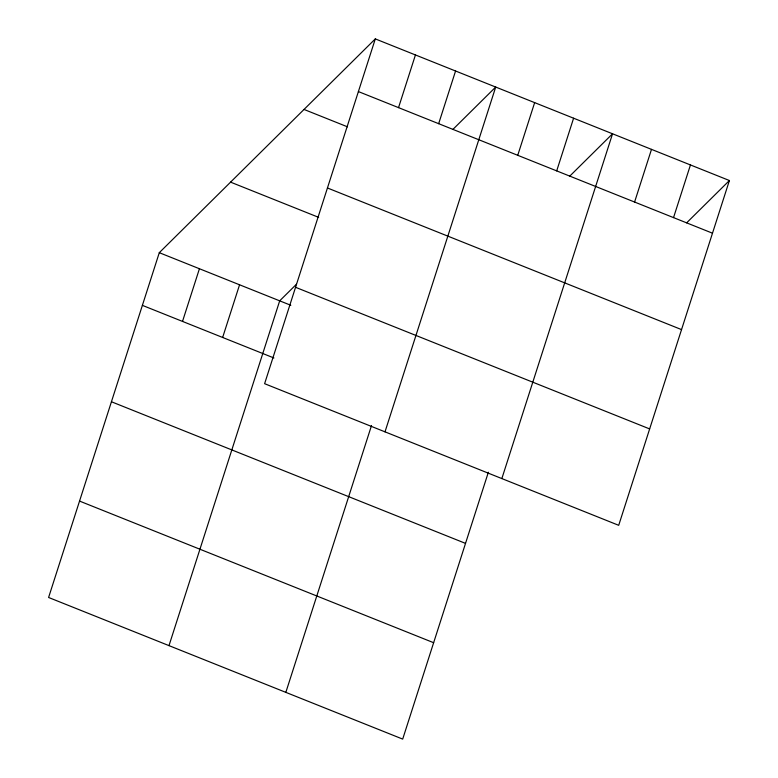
<?xml version="1.0" encoding="UTF-8"?>
<svg xmlns="http://www.w3.org/2000/svg" width="778" height="778" viewBox="0 0 778 778"><rect width="100%" height="100%" fill="white"/><g stroke="black" fill="none" stroke-linecap="round" stroke-linejoin="round"><path stroke-width="1.17" d="M375.307 38.9L264.608 383.69L618.705 525.315L729.404 180.525L375.307 38.9L159.296 252.685L48.596 597.475L402.693 739.1L488.37 472.227M182.519 321.411L199.431 268.731M222.644 337.458L239.566 284.787M168.991 645.633L279.691 300.833L296.467 284.233M398.531 107.627L415.442 54.946M438.656 123.683L455.568 71.002M285.837 692.362L371.524 425.498M385.003 431.848L495.703 87.048L452.932 129.381M517.74 155.308L534.651 102.628M556.688 170.888L573.6 118.207M501.849 478.577L612.549 133.787L569.778 176.12M634.585 202.047L651.497 149.366M673.534 217.616L690.456 164.946M686.634 222.848L729.404 180.525M358.395 91.58L712.492 233.196M304.023 109.445L347.503 126.833M327.441 187.975L681.538 329.6M230.58 182.14L318.649 217.354M295.552 287.296L649.649 428.921M159.296 252.685L290.816 305.287M142.384 305.365L273.905 357.968M111.439 401.759L465.526 543.384M79.55 501.081L433.638 642.706"/></g></svg>
